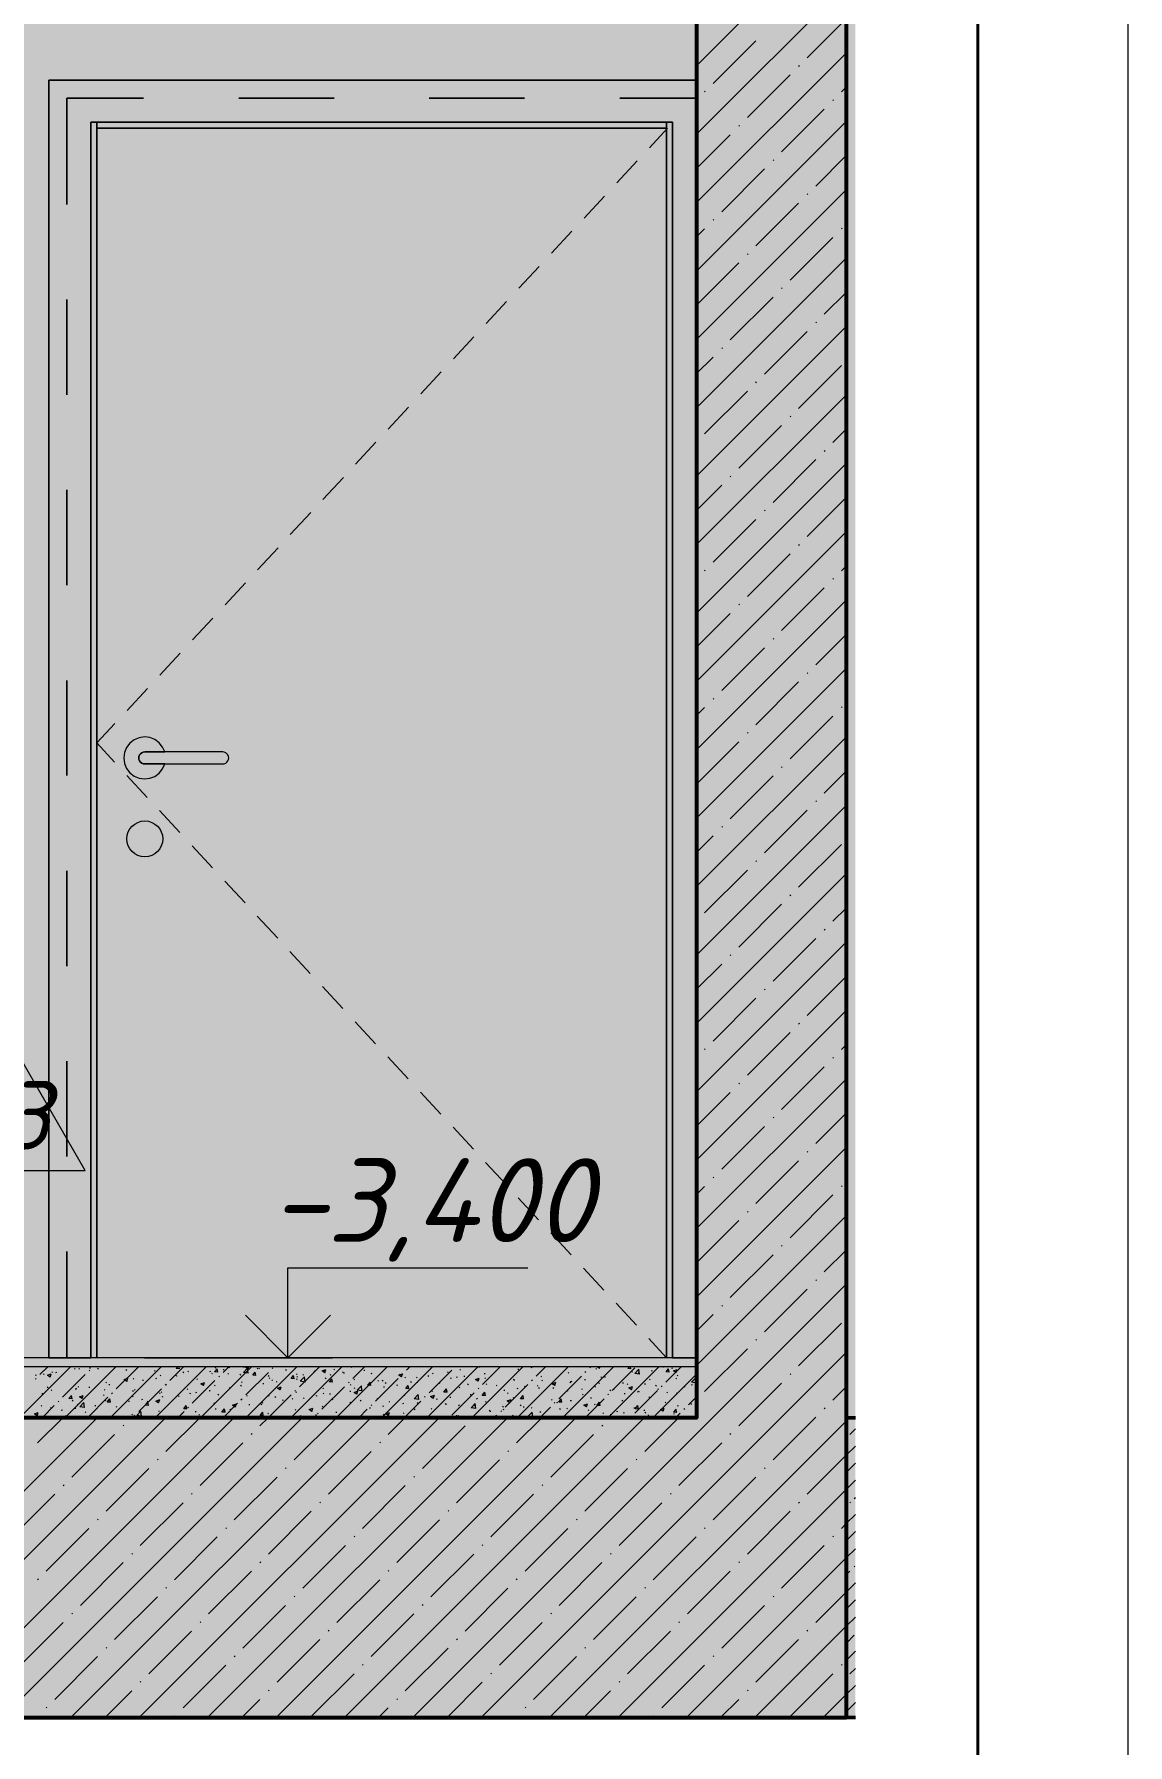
# Model space of a CAD drawing. Header units: millimetres. Extents: x -81576 to 1046824, y -248937 to 691537.
# Drawn here: x 34843 to 38489, y 617749 to 623453 of the extents above; entities that cross this region are included whole.
import ezdxf

# ---------------------------------------------------------------- set-up
doc = ezdxf.new("R2010")
doc.units = ezdxf.units.MM
doc.layers.add('PDF _Геометрия', color=7, linetype='Continuous', true_color=0x1d1d1d)
doc.layers.add('PDF _Сплошная заливка', color=7, linetype='Continuous', true_color=0xffffff)
doc.layers.add('PDF _Текст', color=7, linetype='Continuous')
doc.styles.add('PDF ISOCPEUR Italic', font='isocpeui.ttf')

msp = doc.modelspace()

# ---------------------------------------------------------------- hatches: boundary and pattern name
at = {"layer": 'PDF _Сплошная заливка', "true_color": 0x636466, "transparency": 33554559}
h = msp.add_hatch(color=251, dxfattribs=at)
h.paths.add_polyline_path([(37580.6, 618839.9), (37580.6, 625099.9), (37551.1, 625099.9), (37551.1, 618839.9)], flags=0)
h.paths.add_polyline_path([(34891.1, 619039.9), (34891.1, 623299.9), (37051.1, 623299.9), (37051.1, 625099.9), (34651.1, 625099.9), (34651.1, 619039.9)], flags=0)
h.paths.add_polyline_path([(37051.1, 625579.9), (37051.1, 633484.4), (34651.1, 633484.4), (34651.1, 625579.9)], flags=0)
h.paths.add_polyline_path([(37580.6, 625839.9), (37580.6, 633485), (37551.1, 633485), (37551.1, 625839.9)], flags=0)
h.paths.add_polyline_path([(37076.1, 634239.9), (37580.6, 634239.9), (37580.6, 634439.9), (37076.1, 634439.9)], flags=0)
h.paths.add_polyline_path([(34651.1, 634239.9), (35554.5, 634239.9), (35309.2, 634730.5), (35301.6, 634734.3), (35154.4, 634439.9), (34651.1, 634439.9)], flags=0)
h.paths.add_polyline_path([(35821.1, 634239.9), (36290.3, 634239.9), (35890.2, 634439.9), (35754.4, 634439.9), (35654.4, 634239.9), (35754.4, 634239.9)], flags=0)
h = msp.add_hatch(color=251, dxfattribs=at)
h.paths.add_polyline_path([(37551.1, 617839.9), (37551.1, 634079.9), (22151.1, 634079.9), (22151.1, 634439.9), (21651.8, 634439.9), (21651.8, 632439.9), (22151.1, 632439.9), (22151.1, 633484.4), (37051.1, 633484.4), (37051.1, 618839.9), (33791.1, 618839.9), (33791.1, 619409.9), (33161.1, 619409.9), (33161.1, 619809.9), (32561.1, 619809.9), (32561.1, 620209.9), (31961.1, 620209.9), (31961.1, 620609.9), (31361.1, 620609.9), (31361.1, 621009.9), (30761.1, 621009.9), (30761.1, 621409.9), (30161.1, 621409.9), (30161.1, 621809.9), (29561.1, 621809.9), (29561.1, 622209.9), (28961.1, 622209.9), (28961.1, 622609.9), (28361.1, 622609.9), (28361.1, 623009.9), (27761.1, 623009.9), (27761.1, 623409.9), (27161.1, 623409.9), (27161.1, 623809.9), (26561.1, 623809.9), (26561.1, 624209.9), (25961.1, 624209.9), (25961.1, 624609.9), (25361.1, 624609.9), (25361.1, 625009.9), (24791.1, 625009.9), (24791.1, 625439.9), (24191.1, 625439.9), (24191.1, 625579.9), (22151.1, 625579.9), (22151.1, 625839.9), (21651.1, 625839.9), (21651.1, 618839.9), (20831.1, 618839.9), (20831.1, 617839.9), (37051.1, 617839.9)], flags=0)
h.paths.add_polyline_path([(33191.1, 618839.9), (22151.1, 618839.9), (22151.1, 625099.9), (24085.3, 625099.9), (33191.1, 619029.3), (33191.1, 618999.5)], flags=0)
for points in [[(35031.1, 619039.9), (35031.1, 623159.9), (36971.1, 623159.9), (36971.1, 619039.9), (37051.1, 619039.9), (37051.1, 623299.9), (34891.1, 623299.9), (34891.1, 619039.9), (34951.1, 619039.9)], [(35031.1, 619039.9), (35051.1, 619041.5), (35051.1, 623159.9), (35031.1, 623159.9), (35031.1, 619041.2)], [(36951.1, 623139.9), (36951.1, 623159.9), (35051.1, 623159.9), (35051.1, 623139.9), (36886.4, 623139.9)], [(35210.1, 620969.9), (35228, 620972), (35249.9, 620982.2), (35260.5, 620990.5), (35270.8, 621003.4), (35278.2, 621019.9), (35206, 621020.6), (35197, 621025.7), (35191.8, 621034.7), (35191.8, 621045.1), (35197, 621054), (35206, 621059.2), (35222.8, 621059.9), (35278.2, 621059.9), (35270.8, 621076.4), (35259.5, 621090.5), (35244.9, 621101.2), (35222.8, 621108.4), (35210.1, 621109.9), (35192.2, 621107.3), (35175.5, 621100.1), (35161.3, 621089), (35150.3, 621074.6), (35143.5, 621057.8), (35141.8, 621034.7), (35143.5, 621021.9), (35150.3, 621005.2), (35161.6, 620990.5), (35175.5, 620979.6), (35197, 620971.8), (35201.1, 620971.2)], [(35211.1, 621019.9), (35476.3, 621020.6), (35485.3, 621025.7), (35490.4, 621034.7), (35490.4, 621045.1), (35484.8, 621054.4), (35476.3, 621058.5), (35471.1, 621059.9), (35206, 621059.2), (35197, 621054), (35191.8, 621045.1), (35191.8, 621034.7), (35197, 621025.7), (35206, 621021.3), (35210.1, 621020.2)], [(35206.9, 620710), (35228.5, 620713), (35236.1, 620715.3), (35249.9, 620724.3), (35259.2, 620733.9), (35266.6, 620746.9), (35270.5, 620761.4), (35270.5, 620777.5), (35267.2, 620791.2), (35259.2, 620805.6), (35249.9, 620815.7), (35237.2, 620823.9), (35222.8, 620828.7), (35207.8, 620829.8), (35193, 620827.1), (35173.1, 620815.7), (35167.6, 620811.1), (35158.6, 620798.9), (35153, 620784.9), (35151.1, 620769.9), (35153, 620754.9), (35158.5, 620741.1), (35167.2, 620729), (35178.7, 620719.4), (35192.2, 620713), (35202.8, 620710.8)], [(35484.8, 619009.9), (37051.1, 619009.9), (37051.1, 619039.9), (33791.1, 619039.9), (33791.1, 619009.9), (35266.1, 619009.9)]]:
    msp.add_hatch(color=251, dxfattribs=at).paths.add_polyline_path(points)
h = msp.add_hatch(color=251, dxfattribs=at)
h.paths.add_polyline_path([(35051.1, 619039.9), (36951.1, 619039.9), (36951.1, 623139.9), (35051.1, 623139.9), (35051.1, 619041.5)], flags=0)
h.paths.add_polyline_path([(35206.9, 620710), (35187.3, 620715.3), (35178.7, 620719.4), (35163.7, 620733.9), (35158.5, 620741.1), (35153, 620755), (35151.1, 620769.9), (35153, 620784.9), (35158.6, 620798.9), (35173.1, 620815.7), (35179.2, 620820.7), (35193, 620827.1), (35207.8, 620829.8), (35222.9, 620828.7), (35237.2, 620823.9), (35254.1, 620811.1), (35260.1, 620804.5), (35268.7, 620784.9), (35270.8, 620776.5), (35270.5, 620761.4), (35266.6, 620746.9), (35259.2, 620733.9), (35248.8, 620723.2), (35228.5, 620713), (35221.8, 620710.8)], flags=0)
h.paths.add_polyline_path([(35210.1, 620969.9), (35192.2, 620972.5), (35175.5, 620979.6), (35157.3, 620996), (35150.3, 621005.2), (35143.5, 621021.9), (35141.1, 621039.9), (35145.6, 621063), (35150.3, 621074.6), (35163.2, 621090.5), (35175.5, 621100.1), (35197, 621108), (35211.1, 621109.8), (35228, 621107.8), (35244.9, 621101.2), (35259.5, 621090.5), (35270.8, 621076.4), (35278.2, 621059.9), (35476.3, 621058.5), (35485.3, 621054), (35490.4, 621045.1), (35490.4, 621034.7), (35484.8, 621025.4), (35476.3, 621020.6), (35471.1, 621019.9), (35278.2, 621019.9), (35270.8, 621003.4), (35259.2, 620989), (35244.9, 620978.6), (35222.8, 620971.4), (35211.1, 620970)], flags=0)
h = msp.add_hatch(color=251, dxfattribs=at)
h.paths.add_polyline_path([(37551.1, 617839.9), (37580.6, 617839.9), (37580.6, 618839.9), (37551.1, 618839.9), (37551.1, 618571.5)], flags=0)
h.paths.add_polyline_path([(20831.1, 617839.9), (20831.1, 618839.9), (20813.9, 618839.9), (20813.9, 617839.9)], flags=0)

# ---------------------------------------------------------------- linework, layer by layer
at = {"layer": 'PDF _Геометрия', "color": 7, "lineweight": 20}
msp.add_lwpolyline([(38489.1, 689395.2), (38489.1, 605295.1), (-80411, 605295.1), (-80411, 689395.2)], close=True, dxfattribs=at)
at = {"layer": 'PDF _Геометрия', "color": 7, "lineweight": 40}
msp.add_lwpolyline([(37989.1, 688895.2), (37989.1, 605795.1), (-78411, 605795.1), (-78411, 688895.2)], close=True, dxfattribs=at)
at = {"layer": 'PDF _Геометрия', "color": 7, "lineweight": 53}
for points in [[(21651.1, 625839.9), (21651.1, 618839.9), (20831.1, 618839.9), (20831.1, 617839.9), (37551.1, 617839.9), (37551.1, 634079.9)], [(37051.1, 633484.4), (37051.1, 618839.9), (33791.1, 618839.9), (33791.1, 619409.9), (33161.1, 619409.9), (33161.1, 619809.9), (32561.1, 619809.9), (32561.1, 620209.9), (31961.1, 620209.9)]]:
    msp.add_lwpolyline(points, dxfattribs=at)
at = {"layer": 'PDF _Геометрия', "color": 7, "lineweight": 50}
for points in [[(37051.1, 633450.2), (37051.1, 618839.9), (33791.1, 618839.9)], [(37580.6, 618839.9), (37551.1, 618839.9), (37551.1, 625099.9), (37580.6, 625099.9)], [(20813.9, 617839.9), (37580.6, 617839.9)]]:
    msp.add_lwpolyline(points, dxfattribs=at)
at = {"layer": 'PDF _Геометрия', "color": 250, "lineweight": 9, "true_color": 0x2c2c2c}
for points in [[(37051.1, 623348), (37551.1, 623848)], [(37051.1, 623119.9), (37551.1, 623619.9)], [(37420.1, 623374.8), (37551.1, 623505.8)], [(37106.5, 623289.3), (37249, 623431.8)], [(37051.1, 622891.8), (37551.1, 623391.8)], [(37220.5, 623175.2), (37363.1, 623317.8)], [(37391.6, 623346.3), (37394, 623348.7)], [(37078, 623260.8), (37080.3, 623263.1)], [(37534.1, 623260.8), (37551.1, 623277.7)], [(37334.6, 623061.2), (37477.1, 623203.7)], [(37505.6, 623232.2), (37508, 623234.6)], [(37051.1, 622663.7), (37551.1, 623163.7)], [(37192, 623146.7), (37194.4, 623149.1)], [(37051.1, 623005.8), (37163.5, 623118.2)], [(37306.1, 623032.7), (37308.4, 623035)], [(37448.6, 622947.1), (37551.1, 623049.6)], [(37135, 622861.6), (37277.5, 623004.1)], [(37051.1, 622435.6), (37551.1, 622935.6)], [(37420.1, 622918.6), (37422.5, 622921)], [(37249, 622747.5), (37391.6, 622890.1)], [(37051.1, 622777.7), (37078, 622804.6)], [(37106.5, 622833.1), (37108.8, 622835.4)], [(37534.1, 622804.6), (37536.5, 622806.9)], [(37363.1, 622633.5), (37505.6, 622776)], [(37051.1, 622207.5), (37551.1, 622707.5)], [(37051.1, 622549.6), (37192, 622690.5)], [(37220.5, 622719), (37222.9, 622721.4)], [(37163.5, 622433.9), (37306.1, 622576.5)], [(37334.6, 622605), (37336.9, 622607.3)], [(37477.1, 622519.4), (37551.1, 622593.4)], [(37051.1, 621979.4), (37551.1, 622479.4)], [(37277.5, 622319.8), (37420.1, 622462.4)], [(37448.6, 622490.9), (37451, 622493.3)], [(37135, 622405.4), (37137.3, 622407.8)], [(37051.1, 622321.5), (37106.5, 622376.9)], [(37391.6, 622205.8), (37534.1, 622348.4)], [(37249, 622291.3), (37251.4, 622293.7)], [(37051.1, 621751.3), (37551.1, 622251.3)], [(37078, 622120.3), (37220.5, 622262.8)], [(37363.1, 622177.3), (37365.4, 622179.7)], [(37192, 622006.2), (37334.6, 622148.8)], [(37505.6, 622091.7), (37551.1, 622137.2)], [(37051.1, 622093.4), (37051.8, 622094.1)], [(37477.1, 622063.2), (37479.5, 622065.6)], [(37051.1, 621523.2), (37551.1, 622023.2)], [(37306.1, 621892.2), (37448.6, 622034.7)], [(37051.1, 621865.3), (37135, 621949.2)], [(37163.5, 621977.7), (37165.9, 621980.1)], [(37420.1, 621778.1), (37551.1, 621909.1)], [(37106.5, 621692.6), (37249, 621835.1)], [(37277.5, 621863.7), (37279.9, 621866)], [(37051.1, 621295.1), (37551.1, 621795.1)], [(37220.5, 621578.5), (37363.1, 621721.1)], [(37391.6, 621749.6), (37394, 621752)], [(37078, 621664.1), (37080.3, 621666.4)], [(37534.1, 621664.1), (37551.1, 621681)], [(37334.6, 621464.5), (37477.1, 621607)], [(37505.6, 621635.6), (37508, 621637.9)], [(37051.1, 621067), (37551.1, 621567)], [(37192, 621550), (37194.4, 621552.4)], [(37051.1, 621409.1), (37163.5, 621521.5)], [(37306.1, 621436), (37308.4, 621438.3)], [(37448.6, 621350.4), (37551.1, 621452.9)], [(37135, 621264.9), (37277.5, 621407.5)], [(37051.1, 620838.9), (37551.1, 621338.9)], [(37420.1, 621321.9), (37422.5, 621324.3)], [(37249, 621150.8), (37391.6, 621293.4)], [(37051.1, 621181), (37078, 621207.9)], [(37106.5, 621236.4), (37108.8, 621238.7)], [(37534.1, 621207.9), (37536.5, 621210.2)], [(37363.1, 621036.8), (37505.6, 621179.4)], [(37051.1, 620610.8), (37551.1, 621110.8)], [(37051.1, 620952.9), (37192, 621093.8)], [(37220.5, 621122.3), (37222.9, 621124.7)], [(37163.5, 620837.2), (37306.1, 620979.8)], [(37334.6, 621008.3), (37336.9, 621010.7)], [(37477.1, 620922.7), (37551.1, 620996.7)], [(37051.1, 620382.7), (37551.1, 620882.7)], [(37277.5, 620723.2), (37420.1, 620865.7)], [(37448.6, 620894.2), (37451, 620896.6)], [(37135, 620808.7), (37137.3, 620811.1)], [(37051.1, 620724.8), (37106.5, 620780.2)], [(37391.6, 620609.1), (37534.1, 620751.7)], [(37249, 620694.6), (37251.4, 620697)], [(37051.1, 620154.6), (37551.1, 620654.6)], [(37078, 620523.6), (37220.5, 620666.1)], [(37363.1, 620580.6), (37365.4, 620583)], [(37192, 620409.5), (37334.6, 620552.1)], [(37505.6, 620495.1), (37551.1, 620540.6)], [(37051.1, 620496.7), (37051.8, 620497.4)], [(37477.1, 620466.5), (37479.5, 620468.9)], [(37051.1, 619926.5), (37551.1, 620426.5)], [(37306.1, 620295.5), (37448.6, 620438)], [(37051.1, 620268.6), (37135, 620352.5)], [(37163.5, 620381), (37165.9, 620383.4)], [(37420.1, 620181.4), (37551.1, 620312.5)], [(37106.5, 620095.9), (37249, 620238.4)], [(37277.5, 620267), (37279.9, 620269.3)], [(37051.1, 619698.4), (37551.1, 620198.4)], [(37220.5, 619981.8), (37363.1, 620124.4)], [(37391.6, 620152.9), (37394, 620155.3)], [(37078, 620067.4), (37080.3, 620069.7)], [(37534.1, 620067.4), (37551.1, 620084.4)], [(37334.6, 619867.8), (37477.1, 620010.3)], [(37505.6, 620038.9), (37508, 620041.2)], [(37051.1, 619470.3), (37551.1, 619970.3)], [(37192, 619953.3), (37194.4, 619955.7)], [(37051.1, 619812.5), (37163.5, 619924.8)], [(37306.1, 619839.3), (37308.4, 619841.6)], [(37448.6, 619753.7), (37551.1, 619856.3)], [(37135, 619668.2), (37277.5, 619810.8)], [(37051.1, 619242.2), (37551.1, 619742.2)], [(37420.1, 619725.2), (37422.5, 619727.6)], [(37249, 619554.2), (37391.6, 619696.7)], [(37051.1, 619584.4), (37078, 619611.2)], [(37106.5, 619639.7), (37108.8, 619642.1)], [(37534.1, 619611.2), (37536.5, 619613.5)], [(37363.1, 619440.1), (37505.6, 619582.7)], [(37051.1, 619014.1), (37551.1, 619514.1)], [(37051.1, 619356.3), (37192, 619497.1)], [(37220.5, 619525.6), (37222.9, 619528)], [(37163.5, 619240.5), (37306.1, 619383.1)], [(37334.6, 619411.6), (37336.9, 619414)], [(37477.1, 619326.1), (37551.1, 619400.1)], [(36105, 617839.9), (37551.1, 619286)], [(37277.5, 619126.5), (37420.1, 619269)], [(37448.6, 619297.5), (37451, 619299.9)], [(37135, 619212), (37137.3, 619214.4)], [(37051.1, 619128.2), (37106.5, 619183.5)], [(37391.6, 619012.4), (37534.1, 619155)], [(37249, 619098), (37251.4, 619100.3)], [(36333.1, 617839.9), (37551.1, 619057.9)], [(37078, 618926.9), (37220.5, 619069.4)], [(34793.5, 618839.9), (34963.5, 619009.9)], [(34846.9, 618981.9), (34850.2, 618982.3)], [(34861.7, 618983.5), (34888.1, 619009.9)], [(34873.3, 618986.5), (34875.7, 618984.2)], [(34895.7, 618975.3), (34886.9, 618981.2), (34899.3, 618986)], [(34895.7, 618975.3), (34899.3, 618986)], [(34901, 618990.2), (34903.7, 618992.3)], [(34914.2, 618990.8), (34917.5, 618991.2)], [(34937.1, 618908.1), (35012.6, 618983.5)], [(34944.4, 618839.9), (35114.4, 619009.9)], [(34958.7, 619008.8), (34961.5, 619007)], [(34977, 619004.3), (34979.4, 619002)], [(34990.8, 619001.6), (34993.5, 619003.6)], [(35025.2, 618996.1), (35027.7, 618998.6)], [(35026.5, 619005.6), (35029.8, 619006)], [(35053.6, 619004.8), (35056.5, 619003)], [(35095.3, 618839.9), (35265.3, 619009.9)], [(35115.7, 618935.8), (35189.8, 619009.9)], [(35148.5, 619000.7), (35151.4, 618998.9)], [(35243.5, 618996.7), (35246.3, 618994.9)], [(35246.1, 618839.9), (35416.1, 619009.9)], [(35262.1, 618979.6), (35264.8, 618981.7)], [(35294.2, 618963.4), (35340.7, 619009.9)], [(35315.7, 618979.7), (35319, 618980.1)], [(35326.8, 619002.7), (35316.2, 619003.6), (35321.4, 619009.9)], [(35326.8, 619002.7), (35325.5, 619009.9)], [(35338.4, 618992.7), (35341.2, 618990.9)], [(35354.4, 618993), (35357.1, 618995)], [(35397, 618839.9), (35567, 619009.9)], [(35428, 618994.4), (35431.3, 618994.9)], [(35433.3, 618988.7), (35436.1, 618986.9)], [(35454.4, 618991.6), (35443.7, 618992.5), (35452.3, 619002.7)], [(35445.7, 619005.5), (35448.4, 619007.5)], [(35454.3, 618991.6), (35452.3, 619002.7)], [(35457.6, 618976), (35460.2, 618978.5)], [(35472.5, 619000.3), (35475.8, 619000.7)], [(35472.7, 618991.1), (35491.5, 619009.9)], [(35488.1, 618987.2), (35490.5, 618984.9)], [(35490.7, 619008.6), (35493.5, 619006.8)], [(35528.2, 618984.7), (35531, 618982.9)], [(35539.8, 619009.2), (35543.2, 619009.6)], [(35555.9, 618988.3), (35540.1, 618990.7), (35554, 619005.2)], [(35547.6, 619009.9), (35556.2, 619004.1)], [(35547.9, 618839.9), (35717.9, 619009.9)], [(35548.2, 618915.7), (35623.6, 618991.1)], [(35555.9, 618988.3), (35553.9, 619005.2)], [(35556.2, 619004.1), (35558.1, 619009.9)], [(35581.9, 618980.4), (35571.3, 618981.3), (35579.8, 618991.5)], [(35581.9, 618980.4), (35579.8, 618991.5)], [(35585.6, 619004.6), (35588.4, 619002.8)], [(35591.8, 619005), (35594.2, 619002.7)], [(35623.1, 618980.7), (35625.9, 618978.9)], [(35636.2, 619003.7), (35638.7, 619006.2)], [(35680.5, 619000.6), (35683.4, 618998.8)], [(35698.7, 618839.9), (35868.7, 619009.9)], [(35709.4, 618969.2), (35698.8, 618970.2), (35707.4, 618980.4)], [(35709.4, 618969.2), (35707.3, 618980.4)], [(35717, 618983.5), (35719.7, 618985.6)], [(35718, 618976.7), (35720.8, 618974.9)], [(35726.7, 618943.3), (35793.3, 619009.9)], [(35738.1, 618983.8), (35740.5, 618981.5)], [(35775.4, 618996.6), (35778.3, 618994.8)], [(35811.7, 618989.9), (35802.8, 618995.9), (35815.3, 619000.6)], [(35806.8, 618994.9), (35809.5, 618997)], [(35811.7, 618989.9), (35815.3, 619000.6)], [(35829.5, 618983.3), (35832.8, 618983.8)], [(35841.8, 619001.6), (35844.2, 618999.3)], [(35849.6, 618839.9), (36019.6, 619009.9)], [(35870.4, 618992.5), (35873.2, 618990.7)], [(35874, 618989.2), (35877.3, 618989.6)], [(35899.2, 619008.2), (35901.3, 619009.9)], [(35905.2, 618971), (35944.1, 619009.9)], [(35941.3, 618998.1), (35944.7, 618998.5)], [(35965.3, 618988.5), (35968.1, 618986.7)], [(36000.5, 618839.9), (36170.5, 619009.9)], [(36067.2, 618975.7), (36058.4, 618981.6), (36070.8, 618986.4)], [(36060.2, 618984.5), (36063, 618982.7)], [(36067.2, 618975.6), (36070.8, 618986.4)], [(36068.7, 618983.5), (36071.2, 618986.1)], [(36083.7, 618998.6), (36095, 619009.9)], [(36151.3, 618839.9), (36321.3, 619009.9)], [(36155.1, 618980.5), (36157.9, 618978.7)], [(36159.2, 618923.2), (36234.6, 618998.6)], [(36170.5, 618986.3), (36173.1, 618988.3)], [(36220.7, 618992.7), (36223.2, 618990.5)], [(36250, 618976.5), (36252.8, 618974.7)], [(36261.7, 618998.8), (36264.4, 619000.9)], [(36275.5, 618978.1), (36278.8, 618978.5)], [(36302.2, 618839.9), (36472.2, 619009.9)], [(36325.1, 619009.9), (36326.9, 619008.3)], [(36337.7, 618950.9), (36396.7, 619009.9)], [(36342.8, 618987), (36346.2, 618987.4)], [(36453.1, 618839.9), (36623.1, 619009.9)], [(36455.1, 619001.7), (36458.5, 619002.2)], [(36499.6, 619007.6), (36503, 619008)], [(36516.2, 618978.5), (36547.6, 619009.9)], [(36533, 618976.9), (36535.7, 618978.9)], [(36591.7, 618903.1), (36667.1, 618978.5)], [(36604, 618839.9), (36774, 619009.9)], [(36622.8, 618988.2), (36625.5, 618990.3)], [(36679.7, 618991.1), (36682.2, 618993.6)], [(36694.8, 619006.2), (36698.5, 619009.9)], [(36715.2, 619001.6), (36717.8, 619003.6)], [(36719.7, 619009.9), (36727.6, 619004.5)], [(36727.6, 619004.5), (36729.4, 619009.9)], [(36744.3, 618975.8), (36747.7, 618976.3)], [(36754.8, 618839.9), (36924.8, 619009.9)], [(36770.2, 618930.7), (36845.6, 619006.2)], [(36832.5, 619002.6), (36821.9, 619003.5), (36827.2, 619009.9)], [(36832.5, 619002.6), (36831.1, 619009.9)], [(36835.5, 618993.4), (36838, 618991.2)], [(36860.6, 618984.9), (36844.8, 618987.3), (36858.7, 619001.8)], [(36856.6, 618990.6), (36860, 618991.1)], [(36860.6, 618984.9), (36858.7, 619001.8)], [(36901.1, 618996.5), (36904.5, 618996.9)], [(36905.7, 618839.9), (37051.1, 618985.3)], [(36940.7, 619009.9), (36941.7, 619009)], [(36948.7, 618958.4), (37000.2, 619009.9)], [(36960, 618991.4), (36949.4, 618992.3), (36958, 619002.6)], [(36960, 618991.4), (36958, 619002.6)], [(36968.5, 619005.3), (36971.8, 619005.8)], [(36983.2, 618990.3), (36974.3, 618996.2), (36986.8, 619001)], [(36983.2, 618990.3), (36986.8, 619001)], [(36986.5, 618979.6), (36989.1, 618981.7)], [(37363.1, 618983.9), (37365.4, 618986.3)], [(34846.6, 618968.5), (34849.1, 618971)], [(34867.4, 618920.6), (34870.7, 618921.1)], [(34885.8, 618942.3), (34888.7, 618940.5)], [(34898.8, 618931), (34901.5, 618933.1)], [(34979.7, 618935.4), (34983, 618935.9)], [(34980.8, 618938.3), (34983.6, 618936.5)], [(34988.7, 618942.4), (34991.3, 618944.4)], [(35024.2, 618941.3), (35027.5, 618941.7)], [(35075.7, 618934.2), (35078.5, 618932.4)], [(35081, 618955.7), (35083.7, 618957.8)], [(35091.6, 618950.2), (35094.9, 618950.6)], [(35100.6, 618920.7), (35103.1, 618923.2)], [(35151.3, 618961), (35142.4, 618967), (35154.9, 618971.8)], [(35151.2, 618961), (35154.8, 618971.8)], [(35170.6, 618930.2), (35173.4, 618928.4)], [(35172.3, 618968.3), (35175, 618970.3)], [(35177, 618933.8), (35179.5, 618931.5)], [(35191.1, 618860.3), (35266.5, 618935.8)], [(35203.8, 618964.9), (35207.2, 618965.4)], [(35248.4, 618970.8), (35251.7, 618971.2)], [(35259.9, 618920.5), (35262.6, 618922.5)], [(35265.5, 618926.2), (35268.3, 618924.4)], [(35279.1, 618948.3), (35281.6, 618950.9)], [(35280.7, 618951.6), (35283.2, 618949.3)], [(35352.3, 618933.8), (35354.9, 618935.8)], [(35360.4, 618922.2), (35363.2, 618920.4)], [(35369.6, 618888), (35445.1, 618963.4)], [(35381.2, 618924.3), (35384.5, 618924.8)], [(35384.4, 618969.4), (35386.9, 618967.1)], [(35406.8, 618946.8), (35397.9, 618952.7), (35410.4, 618957.5)], [(35406.8, 618946.8), (35410.4, 618957.5)], [(35425.7, 618930.2), (35429, 618930.6)], [(35427, 618930.4), (35429.5, 618928.1)], [(35443.6, 618946.3), (35446.2, 618948.3)], [(35493.1, 618939), (35496.4, 618939.5)], [(35530.7, 618948.2), (35533.2, 618945.9)], [(35533.4, 618957.7), (35536, 618959.7)], [(35605.3, 618953.8), (35608.7, 618954.3)], [(35625.7, 618971), (35628.4, 618973.1)], [(35634.4, 618966), (35636.8, 618963.7)], [(35649.9, 618959.7), (35653.2, 618960.1)], [(35662.3, 618932.5), (35653.5, 618938.5), (35665.9, 618943.3)], [(35662.3, 618932.5), (35665.9, 618943.3)], [(35711.6, 618928.2), (35714.1, 618930.7)], [(35714.9, 618924.3), (35717.5, 618926.4)], [(35717.2, 618968.6), (35720.5, 618969)], [(35745.7, 618958.8), (35729.9, 618961.3), (35743.7, 618975.7)], [(35745.7, 618958.8), (35743.7, 618975.7)], [(35802.1, 618867.9), (35877.6, 618943.3)], [(35804.7, 618935.7), (35807.3, 618937.8)], [(35806, 618921.5), (35808.4, 618919.3)], [(35812.9, 618972.7), (35815.8, 618970.9)], [(35836.9, 618958.1), (35826.3, 618959), (35834.9, 618969.2)], [(35827.2, 618919.1), (35830.6, 618919.5)], [(35836.9, 618958.1), (35834.9, 618969.2)], [(35890.1, 618955.9), (35892.6, 618958.4)], [(35894.6, 618927.9), (35897.9, 618928.4)], [(35897, 618949.1), (35899.7, 618951.1)], [(35907.8, 618968.7), (35910.7, 618966.9)], [(35917.8, 618918.3), (35909, 618924.3), (35921.4, 618929)], [(35909.7, 618939.3), (35912.1, 618937.1)], [(35917.8, 618918.3), (35921.4, 618929)], [(35935.4, 618929.4), (35919.6, 618931.9), (35933.5, 618946.3)], [(35935.4, 618929.4), (35933.5, 618946.3)], [(35964.5, 618946.9), (35953.8, 618947.9), (35962.4, 618958.1)], [(35964.5, 618946.9), (35962.4, 618958.1)], [(35980.7, 618895.5), (36056.1, 618971)], [(35988.3, 618961.6), (35991, 618963.6)], [(36002.8, 618964.7), (36005.6, 618962.8)], [(36006.9, 618942.7), (36010.2, 618943.2)], [(36013.3, 618957.1), (36015.8, 618954.9)], [(36051.4, 618948.6), (36054.7, 618949)], [(36078.1, 618973), (36080.8, 618975)], [(36092, 618935.8), (36081.4, 618936.7), (36089.9, 618946.9)], [(36092, 618935.8), (36089.9, 618946.9)], [(36097.7, 618960.6), (36100.5, 618958.8)], [(36117, 618974.9), (36119.5, 618972.7)], [(36118.7, 618957.4), (36122, 618957.9)], [(36168.3, 618927.1), (36171, 618929.1)], [(36192.6, 618956.6), (36195.4, 618954.8)], [(36219.5, 618924.6), (36208.9, 618925.5), (36217.5, 618935.8)], [(36219.5, 618924.6), (36217.5, 618935.8)], [(36231, 618972.2), (36234.3, 618972.7)], [(36234.6, 618847.8), (36310.1, 618923.2)], [(36259.6, 618939.6), (36262.2, 618941.7)], [(36287.5, 618952.6), (36290.3, 618950.8)], [(36322.7, 618961.4), (36313.9, 618967.4), (36326.3, 618972.2)], [(36322.6, 618935.8), (36325.1, 618938.3)], [(36322.7, 618961.4), (36326.3, 618972.1)], [(36347.1, 618913.5), (36336.4, 618914.4), (36345, 618924.6)], [(36344.9, 618972.5), (36347.8, 618970.7)], [(36347, 618913.5), (36345, 618924.6)], [(36349.4, 618951), (36352.1, 618953)], [(36382.4, 618948.6), (36385.2, 618946.8)], [(36408.4, 618931.6), (36411.7, 618932)], [(36413.1, 618875.4), (36488.6, 618950.9)], [(36420.8, 618922.3), (36423.2, 618920)], [(36439.8, 618968.5), (36442.7, 618966.7)], [(36441.7, 618964.3), (36444.4, 618966.4)], [(36452.9, 618937.5), (36456.2, 618937.9)], [(36477.3, 618944.6), (36480.2, 618942.8)], [(36501.1, 618963.4), (36503.7, 618965.9)], [(36520.2, 618946.3), (36523.5, 618946.8)], [(36524.5, 618940.1), (36526.9, 618937.8)], [(36530.9, 618917.7), (36533.5, 618919.7)], [(36534.8, 618964.5), (36537.6, 618962.7)], [(36578.3, 618947.2), (36569.4, 618953.1), (36581.9, 618957.9)], [(36572.2, 618940.6), (36575.1, 618938.8)], [(36578.2, 618947.2), (36581.8, 618957.9)], [(36620.7, 618929), (36623.3, 618931.1)], [(36628.2, 618957.8), (36630.6, 618955.6)], [(36629.7, 618960.5), (36632.5, 618958.7)], [(36632.5, 618961.1), (36635.8, 618961.6)], [(36667.2, 618936.6), (36670, 618934.8)], [(36677, 618967), (36680.3, 618967.4)], [(36713, 618942.4), (36715.7, 618944.4)], [(36724.6, 618956.5), (36727.4, 618954.6)], [(36731.8, 618975.6), (36734.3, 618973.4)], [(36762.1, 618932.6), (36764.9, 618930.8)], [(36774.4, 618936.6), (36776.9, 618934.3)], [(36804.3, 618954.9), (36807, 618956.9)], [(36809.9, 618920.5), (36813.2, 618920.9)], [(36819.5, 618952.4), (36822.3, 618950.6)], [(36833.8, 618932.9), (36824.9, 618938.9), (36837.4, 618943.7)], [(36833.8, 618932.9), (36837.4, 618943.7)], [(36845.6, 618855.3), (36921.1, 618930.7)], [(36854.4, 618926.4), (36857.7, 618926.8)], [(36857, 618928.6), (36859.8, 618926.8)], [(36878.1, 618954.4), (36880.6, 618952.1)], [(36894.1, 618966.3), (36896.8, 618968.3)], [(36914.4, 618948.4), (36917.2, 618946.6)], [(36921.7, 618935.2), (36925, 618935.7)], [(36933.6, 618943.3), (36936.2, 618945.8)], [(36951.9, 618924.5), (36954.7, 618922.7)], [(36981.8, 618972.2), (36984.3, 618969.9)], [(36984.3, 618920.4), (36987, 618922.5)], [(37009.3, 618944.4), (37012.2, 618942.6)], [(37034, 618950), (37037.3, 618950.4)], [(37050.4, 618955.5), (37034.6, 618957.9), (37048.4, 618972.3)], [(37046.8, 618920.5), (37049.6, 618918.7)], [(37050.4, 618955.5), (37048.4, 618972.3)], [(37192, 618812.8), (37334.6, 618955.4)], [(37505.6, 618898.4), (37551.1, 618943.9)], [(34865.9, 618880.4), (34868.4, 618878.2)], [(34868.9, 618839.9), (34909.5, 618880.5)], [(34896.7, 618871.8), (34899.3, 618873.9)], [(34922.1, 618893), (34924.6, 618895.5)], [(34932.9, 618865.3), (34936.3, 618865.7)], [(34968.9, 618902.5), (34958.3, 618903.4), (34966.9, 618913.6)], [(34968.9, 618902.4), (34966.8, 618913.6)], [(34969.6, 618898.2), (34972.1, 618896)], [(34977.4, 618871.2), (34980.8, 618871.6)], [(34986.5, 618883.2), (34989.2, 618885.3)], [(35001.9, 618903.7), (34993, 618909.6), (35005.5, 618914.4)], [(35010.2, 618873.9), (34994.4, 618876.4), (35008.3, 618890.8)], [(35001.9, 618903.7), (35005.5, 618914.4)], [(35010.2, 618873.9), (35008.3, 618890.8)], [(35019.8, 618839.9), (35088, 618908.1)], [(35044.8, 618880), (35048.1, 618880.5)], [(35073.3, 618916), (35075.8, 618913.7)], [(35078.8, 618896.6), (35081.5, 618898.6)], [(35096.4, 618891.3), (35085.8, 618892.2), (35094.4, 618902.4)], [(35096.4, 618891.3), (35094.4, 618902.4)], [(35115.9, 618877), (35118.4, 618874.7)], [(35157.1, 618894.8), (35160.4, 618895.2)], [(35170.1, 618909.1), (35172.8, 618911.1)], [(35201.6, 618900.7), (35204.9, 618901.1)], [(35224, 618880.1), (35213.3, 618881.1), (35221.9, 618891.3)], [(35219.6, 618894.8), (35222.1, 618892.5)], [(35224, 618880.1), (35221.9, 618891.3)], [(35257.4, 618889.4), (35248.5, 618895.4), (35261, 618900.2)], [(35257.4, 618889.4), (35261, 618900.2)], [(35257.8, 618861.3), (35260.4, 618863.3)], [(35268.9, 618909.5), (35272.2, 618910)], [(35323.3, 618912.6), (35325.8, 618910.3)], [(35351.5, 618869), (35340.9, 618869.9), (35349.4, 618880.1)], [(35351.5, 618869), (35349.4, 618880.1)], [(35350.1, 618874.6), (35352.8, 618876.6)], [(35354.5, 618872.9), (35357.1, 618875.4)], [(35441.4, 618887.1), (35444.1, 618889.2)], [(35446.3, 618868.9), (35449.6, 618869.4)], [(35455.3, 618918.2), (35458.2, 618916.4)], [(35479, 618857.8), (35468.4, 618858.8), (35477, 618869)], [(35472.4, 618839.9), (35520.5, 618888)], [(35479, 618857.8), (35477, 618869)], [(35494.9, 618868.1), (35497.4, 618865.9)], [(35512.9, 618875.2), (35504.1, 618881.2), (35516.5, 618885.9)], [(35512.9, 618875.2), (35516.5, 618885.9)], [(35531.2, 618898.5), (35533.9, 618900.5)], [(35533.1, 618900.6), (35535.6, 618903.1)], [(35550.2, 618914.2), (35553.1, 618912.4)], [(35558.6, 618883.7), (35561.9, 618884.1)], [(35598.6, 618885.9), (35601.1, 618883.7)], [(35603.1, 618889.6), (35606.4, 618890)], [(35623.6, 618840.2), (35699, 618915.7)], [(35623.6, 618911.8), (35626.2, 618913.9)], [(35645.2, 618910.2), (35648, 618908.4)], [(35670.4, 618898.4), (35673.7, 618898.9)], [(35702.3, 618903.7), (35704.7, 618901.5)], [(35712.7, 618865.2), (35715.4, 618867.2)], [(35740.1, 618906.2), (35742.9, 618904.4)], [(35768.4, 618861), (35759.6, 618866.9), (35772, 618871.7)], [(35768.4, 618861), (35772, 618871.7)], [(35782.7, 618913.2), (35786, 618913.6)], [(35802.5, 618876.5), (35805.2, 618878.6)], [(35835, 618902.2), (35837.8, 618900.4)], [(35894.8, 618889.9), (35897.5, 618891.9)], [(35925, 618839.9), (35953, 618867.9)], [(35929.9, 618898.2), (35932.7, 618896.4)], [(35960.1, 618872.6), (35963.4, 618873)], [(35965.6, 618880.5), (35968.1, 618883)], [(35986.1, 618902.4), (35988.8, 618904.4)], [(36004.6, 618878.4), (36007.9, 618878.9)], [(36024.8, 618894.1), (36027.6, 618892.3)], [(36071.9, 618887.3), (36075.3, 618887.8)], [(36075.9, 618913.8), (36078.6, 618915.8)], [(36075.9, 618839.9), (36131.5, 618895.5)], [(36125.2, 618900), (36109.4, 618902.4), (36123.2, 618916.9)], [(36109.7, 618868.9), (36112.2, 618866.6)], [(36119.7, 618890.1), (36122.6, 618888.3)], [(36125.2, 618900), (36123.2, 618916.9)], [(36144.1, 618908.1), (36146.6, 618910.6)], [(36173.3, 618904.1), (36164.5, 618910), (36176.9, 618914.8)], [(36166.1, 618867.9), (36168.8, 618870)], [(36173.3, 618904.1), (36176.9, 618914.8)], [(36184.2, 618902.1), (36187.5, 618902.5)], [(36213.4, 618886.7), (36215.9, 618884.4)], [(36214.6, 618886.1), (36217.5, 618884.3)], [(36228.7, 618908), (36232.1, 618908.4)], [(36257.4, 618880.4), (36260.1, 618882.5)], [(36296.1, 618916.8), (36299.4, 618917.3)], [(36315, 618870.6), (36299.1, 618873), (36313, 618887.4)], [(36309.6, 618882.1), (36312.4, 618880.3)], [(36314.9, 618870.6), (36313, 618887.4)], [(36317.1, 618904.5), (36319.6, 618902.2)], [(36347.2, 618891.8), (36349.9, 618893.9)], [(36359.7, 618865.4), (36362.2, 618863.1)], [(36398.1, 618860.3), (36400.6, 618862.9)], [(36404.5, 618878.1), (36407.3, 618876.3)], [(36406.1, 618867.3), (36409.4, 618867.8)], [(36428.9, 618889.8), (36420, 618895.8), (36432.5, 618900.6)], [(36428.9, 618889.8), (36432.5, 618900.6)], [(36439.6, 618905.1), (36442.2, 618907.2)], [(36463.4, 618883.2), (36465.8, 618880.9)], [(36474.6, 618902.3), (36464, 618903.2), (36472.5, 618913.4)], [(36474.6, 618902.3), (36472.5, 618913.4)], [(36473.4, 618876.2), (36476.8, 618876.6)], [(36499.4, 618874.1), (36502.2, 618872.3)], [(36528.5, 618839.9), (36564, 618875.4)], [(36567.1, 618901), (36569.5, 618898.7)], [(36576.6, 618888), (36579.1, 618890.5)], [(36585.7, 618891), (36589, 618891.4)], [(36602.1, 618891.1), (36591.5, 618892.1), (36600.1, 618902.3)], [(36594.3, 618870.1), (36597.1, 618868.3)], [(36602.1, 618891.1), (36600, 618902.3)], [(36618.5, 618869.9), (36621.2, 618871.9)], [(36630.2, 618896.8), (36633.6, 618897.3)], [(36670.8, 618918.8), (36673.2, 618916.5)], [(36684.4, 618875.6), (36675.5, 618881.5), (36688, 618886.3)], [(36679.3, 618839.9), (36742.5, 618903.1)], [(36684.4, 618875.6), (36688, 618886.3)], [(36689.2, 618866.1), (36692, 618864.3)], [(36697.6, 618905.7), (36700.9, 618906.2)], [(36710.9, 618883.2), (36713.5, 618885.2)], [(36729.7, 618880), (36719, 618880.9), (36727.6, 618891.1)], [(36729.6, 618880), (36727.6, 618891.1)], [(36755.1, 618915.7), (36757.6, 618918.2)], [(36802.1, 618895.7), (36804.8, 618897.8)], [(36842.3, 618874.4), (36844.8, 618872.1)], [(36857.2, 618868.8), (36846.6, 618869.8), (36855.1, 618880)], [(36857.2, 618868.8), (36855.1, 618880)], [(36874.9, 618865.1), (36878.3, 618865.5)], [(36892, 618907.1), (36894.6, 618909.1)], [(36939.9, 618861.3), (36931.1, 618867.3), (36943.5, 618872.1)], [(36939.9, 618861.3), (36943.5, 618872.1)], [(36946, 618892.2), (36948.5, 618889.9)], [(36984.7, 618857.7), (36974.1, 618858.6), (36982.7, 618868.8)], [(36982.1, 618861.2), (36984.8, 618863.3)], [(36984.7, 618857.7), (36982.6, 618868.8)], [(36987.2, 618879.9), (36990.5, 618880.3)], [(37009.1, 618867.9), (37011.6, 618870.4)], [(37024.2, 618883), (37051.1, 618909.9)], [(37031.7, 618885.7), (37035.1, 618886.2)], [(37049.7, 618910), (37051.1, 618908.7)], [(37051.1, 618900.1), (37051.8, 618900.7)], [(37477.1, 618869.9), (37479.5, 618872.2)], [(34052.1, 617839.9), (35052.1, 618839.9)], [(34280.2, 617839.9), (35280.2, 618839.9)], [(34508.3, 617839.9), (35508.3, 618839.9)], [(34736.4, 617839.9), (35736.4, 618839.9)], [(34852.5, 618846.3), (34843.6, 618852.3), (34856.1, 618857.1)], [(34851.2, 618851.4), (34854.1, 618849.6)], [(34852.5, 618846.3), (34856.1, 618857.1)], [(34854, 618755.8), (34938.1, 618839.9)], [(34908.5, 618841.4), (34910.2, 618839.9)], [(34946.1, 618847.4), (34949, 618845.6)], [(34964.5, 617839.9), (35964.5, 618839.9)], [(35012.2, 618859.2), (35014.7, 618856.9)], [(35041.1, 618843.4), (35043.9, 618841.6)], [(35103.9, 618839.9), (35111.6, 618842.8)], [(35110.6, 618839.9), (35111.6, 618842.8)], [(35139.1, 618812.8), (35141.5, 618815.2)], [(35168, 618849.9), (35170.6, 618851.9)], [(35176, 618845.3), (35178.5, 618847.8)], [(35200, 618844.5), (35184.2, 618847), (35198, 618861.4)], [(35192.6, 617839.9), (36192.6, 618839.9)], [(35200, 618844.5), (35198, 618861.4)], [(35281.7, 618727.3), (35394.3, 618839.9)], [(35321.5, 618839.9), (35342, 618860.3)], [(35334.4, 618854.2), (35337.8, 618854.6)], [(35378.9, 618860.1), (35382.3, 618860.5)], [(35391.2, 618850.4), (35393.7, 618848.1)], [(35420.7, 617839.9), (36420.7, 618839.9)], [(35529.8, 618839.9), (35531.7, 618841.3)], [(35595.3, 618812.8), (35622.4, 618839.9)], [(35606.6, 618846.7), (35595.9, 618847.6), (35604.5, 618857.8)], [(35606.5, 618846.7), (35604.5, 618857.8)], [(35621.4, 618852.6), (35624.1, 618854.7)], [(35648.8, 617839.9), (36648.8, 618839.9)], [(35709.4, 618698.8), (35850.5, 618839.9)], [(35726.4, 618839.9), (35732, 618846.7)], [(35733.3, 618839.9), (35732, 618846.6)], [(35735.9, 618843.1), (35739.3, 618843.5)], [(35774.1, 618839.9), (35774.5, 618840.2)], [(35780.5, 618848.9), (35783.8, 618849.4)], [(35787, 618852.8), (35789.6, 618855.3)], [(35847.8, 618857.8), (35851.1, 618858.2)], [(35876.9, 617839.9), (36876.9, 618839.9)], [(35984, 618843.2), (35986.6, 618845.2)], [(36006, 618851.1), (36008.5, 618848.8)], [(36024, 618846.7), (36015.1, 618852.7), (36027.6, 618857.5)], [(36023, 618784.3), (36078.6, 618839.9)], [(36023.9, 618846.7), (36027.5, 618857.5)], [(36073.8, 618854.6), (36076.4, 618856.6)], [(36137, 618670.3), (36279.6, 618812.8)], [(36249.3, 618846.7), (36252.6, 618847.1)], [(36256, 618847.6), (36258.5, 618845.3)], [(36274.4, 618839.9), (36283.1, 618843.2)], [(36281.9, 618839.9), (36283.1, 618843.2)], [(36361.6, 618861.5), (36364.9, 618861.9)], [(36377.6, 618839.9), (36385.5, 618847.8)], [(36437.4, 618846), (36440.1, 618848)], [(36450.7, 618755.8), (36534.8, 618839.9)], [(36504.7, 618841.1), (36488.9, 618843.6), (36502.7, 618858)], [(36504.7, 618841.1), (36502.7, 618858)], [(36528.7, 618858.5), (36531.4, 618860.5)], [(36561.2, 617839.9), (37551.1, 618829.8), (37561.2, 618839.9)], [(36735.8, 618812.8), (36738.2, 618815.2)], [(36738.7, 618856.6), (36741.1, 618854.3)], [(36763.1, 618850.4), (36766.4, 618850.8)], [(36784.1, 618862.1), (36787, 618860.3)], [(36807.6, 618856.2), (36810.9, 618856.7)], [(36830.5, 618840.2), (36833.1, 618842.7)], [(36878.4, 618727.3), (36991, 618839.9)], [(36879, 618858.1), (36881.9, 618856.3)], [(36889.8, 618847.9), (36892.5, 618849.9)], [(36973.9, 618854), (36976.8, 618852.2)], [(36981.1, 618839.9), (36996.5, 618855.3)], [(37306.1, 618698.8), (37448.6, 618841.3)], [(34968, 618641.8), (35110.6, 618784.3)], [(35395.7, 618613.2), (35538.3, 618755.8)], [(35566.8, 618784.3), (35569.2, 618786.7)], [(35994.5, 618755.8), (35996.9, 618758.2)], [(36564.7, 618641.8), (36707.3, 618784.3)], [(36992.4, 618613.2), (37135, 618755.8)], [(37163.5, 618784.3), (37165.9, 618786.7)], [(37562.7, 618784.3), (37580.6, 618802.3)], [(35253.2, 618698.8), (35255.5, 618701.2)], [(35823.4, 618584.7), (35966, 618727.3)], [(36251.1, 618556.2), (36393.7, 618698.8)], [(36422.2, 618727.3), (36424.5, 618729.7)], [(36849.9, 618698.8), (36852.2, 618701.2)], [(37420.1, 618584.7), (37551.1, 618715.8), (37580.6, 618745.3)], [(35082.1, 618527.7), (35224.6, 618670.3)], [(35509.8, 618499.2), (35652.3, 618641.8)], [(35680.8, 618670.3), (35683.2, 618672.6)], [(36108.5, 618641.8), (36110.9, 618644.1)], [(36678.8, 618527.7), (36821.3, 618670.3)], [(37106.5, 618499.2), (37249, 618641.8)], [(37277.5, 618670.3), (37279.9, 618672.6)], [(37551.1, 618658.7), (37580.6, 618688.2)], [(34768.5, 618442.2), (34911, 618584.7)], [(34939.5, 618613.2), (34941.9, 618615.6)], [(35367.2, 618584.7), (35369.6, 618587.1)], [(35937.5, 618470.7), (36080, 618613.2)], [(36365.1, 618442.2), (36507.7, 618584.7)], [(36536.2, 618613.2), (36538.6, 618615.6)], [(36789.3, 617839.9), (37551.1, 618601.7), (37580.6, 618631.2)], [(36963.9, 618584.7), (36966.3, 618587.1)], [(35196.1, 618413.7), (35338.7, 618556.2)], [(35623.8, 618385.1), (35766.4, 618527.7)], [(35794.9, 618556.2), (35797.3, 618558.6)], [(36222.6, 618527.7), (36225, 618530.1)], [(36792.8, 618413.7), (36935.4, 618556.2)], [(37220.5, 618385.1), (37363.1, 618527.7)], [(37391.6, 618556.2), (37394, 618558.6)], [(37562.7, 618556.2), (37565, 618558.6)], [(37576.9, 618570.5), (37580.6, 618574.2)], [(34882.5, 618328.1), (35025.1, 618470.7)], [(35053.6, 618499.2), (35055.9, 618501.6)], [(35481.3, 618470.7), (35483.6, 618473.1)], [(36051.5, 618356.6), (36194.1, 618499.2)], [(36479.2, 618328.1), (36621.8, 618470.7)], [(36650.3, 618499.2), (36652.6, 618501.6)], [(37078, 618470.7), (37080.3, 618473.1)], [(37534.1, 618470.7), (37551.1, 618487.7), (37580.6, 618517.2)], [(35310.2, 618299.6), (35452.7, 618442.2)], [(35737.9, 618271.1), (35880.4, 618413.7)], [(35908.9, 618442.2), (35911.3, 618444.5)], [(36336.6, 618413.7), (36339, 618416)], [(36906.9, 618299.6), (37049.4, 618442.2)], [(37334.6, 618271.1), (37477.1, 618413.7)], [(37505.6, 618442.2), (37508, 618444.5)], [(37551.1, 618430.6), (37580.6, 618460.1)], [(34996.5, 618214.1), (35139.1, 618356.6)], [(35167.6, 618385.1), (35170, 618387.5)], [(35595.3, 618356.6), (35597.7, 618359)], [(36165.6, 618242.6), (36308.1, 618385.1)], [(36593.2, 618214.1), (36735.8, 618356.6)], [(36764.3, 618385.1), (36766.7, 618387.5)], [(37017.4, 617839.9), (37551.1, 618373.6), (37580.6, 618403.1)], [(37192, 618356.6), (37194.4, 618359)], [(34854, 618299.6), (34856.4, 618302)], [(35424.2, 618185.6), (35566.8, 618328.1)], [(35851.9, 618157), (35994.5, 618299.6)], [(36023, 618328.1), (36025.4, 618330.5)], [(36450.7, 618299.6), (36453.1, 618302)], [(37020.9, 618185.6), (37163.5, 618328.1)], [(37551.1, 618316.6), (37562.7, 618328.1)], [(37576.9, 618342.4), (37579.3, 618344.7)], [(35110.6, 618100), (35253.2, 618242.6)], [(35281.7, 618271.1), (35284, 618273.5)], [(35709.4, 618242.6), (35711.7, 618245)], [(36279.6, 618128.5), (36422.2, 618271.1)], [(36707.3, 618100), (36849.9, 618242.6)], [(36878.4, 618271.1), (36880.7, 618273.5)], [(37306.1, 618242.6), (37308.4, 618245)], [(37448.6, 618157), (37551.1, 618259.6), (37580.6, 618289.1)], [(34968, 618185.6), (34970.4, 618187.9)], [(35538.3, 618071.5), (35680.8, 618214.1)], [(35966, 618043), (36108.5, 618185.6)], [(36137, 618214.1), (36139.4, 618216.4)], [(36564.7, 618185.6), (36567.1, 618187.9)], [(37135, 618071.5), (37277.5, 618214.1)], [(37551.1, 618202.5), (37580.6, 618232)], [(34797, 618014.5), (34939.5, 618157)], [(35224.6, 617986), (35367.2, 618128.5)], [(35395.7, 618157), (35398.1, 618159.4)], [(35823.4, 618128.5), (35825.8, 618130.9)], [(36393.7, 618014.5), (36536.2, 618157)], [(36821.3, 617986), (36963.9, 618128.5)], [(36992.4, 618157), (36994.8, 618159.4)], [(37245.5, 617839.9), (37551.1, 618145.5), (37580.6, 618175)], [(37420.1, 618128.5), (37422.5, 618130.9)], [(35082.1, 618071.5), (35084.5, 618073.9)], [(35652.3, 617957.5), (35794.9, 618100)], [(36080, 617928.9), (36222.6, 618071.5)], [(36251.1, 618100), (36253.5, 618102.4)], [(36678.8, 618071.5), (36681.1, 618073.9)], [(37249, 617957.5), (37391.6, 618100)], [(37551.1, 618088.5), (37576.9, 618114.3)], [(34911, 617900.4), (35053.6, 618043)], [(35338.7, 617871.9), (35481.3, 618014.5)], [(35509.8, 618043), (35512.1, 618045.4)], [(35937.5, 618014.5), (35939.8, 618016.9)], [(36507.7, 617900.4), (36650.3, 618043)], [(36935.4, 617871.9), (37078, 618014.5)], [(37106.5, 618043), (37108.8, 618045.4)], [(37534.1, 618014.5), (37536.5, 618016.9)], [(37551.1, 618031.5), (37580.6, 618061)], [(35196.1, 617957.5), (35198.5, 617959.8)], [(35766.4, 617843.4), (35908.9, 617986)], [(36219.1, 617839.9), (36336.6, 617957.5)], [(36365.1, 617986), (36367.5, 617988.3)], [(36792.8, 617957.5), (36795.2, 617959.8)], [(37363.1, 617843.4), (37505.6, 617986)], [(37562.7, 617986), (37580.6, 618003.9)], [(35078.6, 617839.9), (35167.6, 617928.9)], [(35534.8, 617839.9), (35595.3, 617900.4)], [(35623.8, 617928.9), (35626.2, 617931.3)], [(36051.5, 617900.4), (36053.9, 617902.8)], [(36675.2, 617839.9), (36764.3, 617928.9)], [(37131.4, 617839.9), (37192, 617900.4)], [(37220.5, 617928.9), (37222.9, 617931.3)], [(37473.6, 617839.9), (37551.1, 617917.4), (37580.6, 617946.9)], [(34850.5, 617839.9), (34854, 617843.4)], [(34882.5, 617871.9), (34884.9, 617874.3)], [(35310.2, 617843.4), (35312.6, 617845.8)], [(35991, 617839.9), (36023, 617871.9)], [(36447.2, 617839.9), (36450.7, 617843.4)], [(36479.2, 617871.9), (36481.6, 617874.3)], [(36906.9, 617843.4), (36909.2, 617845.8)], [(37551.1, 617860.4), (37580.6, 617889.9)]]:
    msp.add_lwpolyline(points, dxfattribs=at)
at = {"layer": 'PDF _Геометрия', "color": 7, "lineweight": 9}
for points in [[(34891.1, 619039.9), (34891.1, 623299.9), (37051.1, 623299.9), (34891.1, 623299.9), (34891.1, 619039.9), (35031.1, 619039.9), (35031.1, 623159.9), (36971.1, 623159.9), (36971.1, 619039.9), (37051.1, 619039.9)], [(36971.1, 619039.9), (36971.1, 623159.9), (36971.1, 619039.9), (36971.1, 623159.9), (35031.1, 623159.9), (35031.1, 619039.9), (35031.1, 623159.9), (36971.1, 623159.9), (35031.1, 623159.9), (35031.1, 619039.9)], [(36891.6, 619104.1), (36951.1, 619039.9), (36951.1, 623159.9), (36951.1, 623139.9), (35051.1, 623139.9), (36951.1, 623139.9), (36951.1, 619039.9), (35051.1, 619039.9), (35051.1, 623159.9), (35051.1, 623139.9), (35051.1, 619039.9)], [(36953.9, 623139.9), (36893.7, 623075)], [(36852.9, 623031.1), (36784.9, 622957.8)], [(36744, 622913.8), (36676, 622840.5)], [(36635.2, 622796.5), (36567.2, 622723.2)], [(36526.3, 622679.2), (36458.3, 622606)], [(36417.5, 622562), (36349.5, 622488.7)], [(36308.6, 622444.7), (36240.6, 622371.4)], [(36199.8, 622327.4), (36131.8, 622254.1)], [(36091, 622210.2), (36022.9, 622136.9)], [(35982.1, 622092.9), (35914.1, 622019.6)], [(35873.3, 621975.6), (35805.2, 621902.3)], [(35764.4, 621858.4), (35696.4, 621785.1)], [(35655.6, 621741.1), (35587.5, 621667.8)], [(35546.7, 621623.8), (35478.7, 621550.5)], [(35437.9, 621506.5), (35369.8, 621433.3)], [(35329, 621389.3), (35261, 621316)], [(35220.2, 621272), (35152.1, 621198.7)], [(35111.3, 621154.7), (35051.1, 621089.9), (35110.6, 621025.7)], [(35151.4, 620981.7), (35219.4, 620908.3)], [(35260.2, 620864.3), (35328.2, 620791)], [(35368.9, 620747), (35436.9, 620673.6)], [(35477.7, 620629.6), (35545.7, 620556.3)], [(35586.5, 620512.3), (35654.4, 620438.9)], [(35695.2, 620394.9), (35763.2, 620321.6)], [(35804, 620277.6), (35872, 620204.2)], [(35912.8, 620160.2), (35980.7, 620086.9)], [(36021.5, 620042.9), (36089.5, 619969.5)], [(36130.3, 619925.5), (36198.3, 619852.2)], [(36239, 619808.2), (36307, 619734.8)], [(36347.8, 619690.8), (36415.8, 619617.5)], [(36456.6, 619573.5), (36524.5, 619500.1)], [(36565.3, 619456.1), (36633.3, 619382.8)], [(35210.6, 619039.9), (35471, 619039.9), (35688.6, 619039.9), (35688.6, 619339.9), (36488.6, 619339.9)], [(36674.1, 619338.8), (36742.1, 619265.4)], [(36782.9, 619221.4), (36850.8, 619148.1)], [(35537, 619039.9), (35837, 619039.9)], [(37051.1, 619009.9), (33791.1, 619009.9)]]:
    msp.add_lwpolyline(points, dxfattribs=at)
for points in [[(34951.1, 623239.9), (35207.4, 623239.9), (34951.1, 623239.9), (34951.1, 622886.1)], [(35524.9, 623239.9), (35842.4, 623239.9)], [(36159.9, 623239.9), (36477.4, 623239.9)], [(37051.1, 623239.9), (37051.1, 622818.7), (37051.1, 623239.9), (36794.9, 623239.9)], [(34951.1, 622568.6), (34951.1, 622251.1)], [(37051.1, 622501.2), (37051.1, 622183.7)], [(34951.1, 621933.6), (34951.1, 621616.1)], [(37051.1, 621866.2), (37051.1, 621548.7)], [(34951.1, 621298.6), (34951.1, 620981.1)], [(37051.1, 621231.2), (37051.1, 620913.7)], [(35141.1, 621039.9), (35143.5, 621021.9), (35150.3, 621005.2), (35161.3, 620990.8), (35175.5, 620979.6), (35192.2, 620972.5), (35210.1, 620969.9), (35228, 620972), (35244.9, 620978.6), (35259.5, 620989.3), (35270.8, 621003.4), (35278.2, 621019.9), (35211.1, 621019.9), (35206, 621020.6), (35201.1, 621022.6), (35197, 621025.7), (35193.8, 621029.9), (35191.8, 621034.7), (35191.1, 621039.9), (35191.8, 621045.1), (35193.8, 621049.9), (35197, 621054), (35201.1, 621057.2), (35206, 621059.2), (35211.1, 621059.9), (35278.2, 621059.9), (35270.8, 621076.4), (35259.5, 621090.5), (35244.9, 621101.2), (35228, 621107.8), (35210.1, 621109.9), (35192.2, 621107.3), (35175.5, 621100.1), (35161.3, 621089), (35150.3, 621074.6), (35143.5, 621057.8)], [(35211.1, 621019.9), (35471.1, 621019.9), (35476.3, 621020.6), (35481.1, 621022.6), (35485.3, 621025.7), (35488.5, 621029.9), (35490.4, 621034.7), (35491.1, 621039.9), (35490.4, 621045.1), (35488.5, 621049.9), (35485.3, 621054), (35481.1, 621057.2), (35476.3, 621059.2), (35471.1, 621059.9), (35211.1, 621059.9), (35206, 621059.2), (35201.1, 621057.2), (35197, 621054), (35193.8, 621049.9), (35191.8, 621045.1), (35191.1, 621039.9), (35191.8, 621034.7), (35193.8, 621029.9), (35197, 621025.7), (35201.1, 621022.6), (35206, 621020.6)], [(34951.1, 620663.6), (34951.1, 620346.1)], [(37051.1, 620596.2), (37051.1, 620278.7)], [(35012.2, 619663.7), (34612, 620356.9), (34211.8, 619663.7)], [(34951.1, 620028.6), (34951.1, 619711.1)], [(37051.1, 619961.2), (37051.1, 619540)], [(34951.1, 619393.6), (34951.1, 619039.9)], [(33791.1, 618839.9), (37051.1, 618839.9), (37051.1, 619009.9), (37051.1, 619039.9), (33791.1, 619039.9), (33791.1, 619009.9)]]:
    msp.add_lwpolyline(points, close=True, dxfattribs=at)
at = {"layer": 'PDF _Геометрия', "color": 7, "lineweight": 20}
msp.add_lwpolyline([(35547.2, 619181.3), (35688.6, 619039.9), (35830.1, 619181.3)], dxfattribs=at)
at = {"layer": 'PDF _Геометрия', "color": 7, "lineweight": 15}
for points in [[(37580.6, 618839.9), (37551.1, 618839.9)], [(37551.1, 618837.9), (37580.6, 618837.9)]]:
    msp.add_lwpolyline(points, dxfattribs=at)
at = {"layer": 'PDF _Геометрия', "color": 7, "lineweight": 9}
msp.add_circle((35211.1, 620769.9), 60, dxfattribs=at)
at = {"layer": 'PDF _Сплошная заливка', "lineweight": 35, "transparency": 33554559}
for points in [[(36971.1, 619039.9), (36971.1, 623159.9), (36951.1, 619039.9), (36951.1, 623159.9)], [(33791.1, 618839.9), (37051.1, 618839.9), (33791.1, 619009.9), (37051.1, 619009.9)]]:
    msp.add_solid(points, dxfattribs=at)

# ---------------------------------------------------------------- texts
at = {"layer": 'PDF _Текст', "attachment_point": 4, "style": 'PDF ISOCPEUR Italic'}
for s, insert, char_height in [('П-3', (34373.9, 619847.7), 228.6), ('-3,400', (35628, 619532.6), 279.4)]:
    msp.add_mtext(s, dxfattribs=dict(at, insert=insert, char_height=char_height))

doc.saveas('drawing.dxf')
